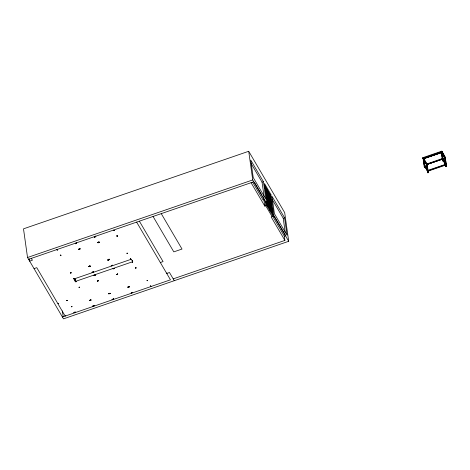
<?xml version="1.0" encoding="UTF-8"?>
<svg xmlns="http://www.w3.org/2000/svg" width="470" height="470" viewBox="0 0 470 470"><rect width="100%" height="100%" fill="white"/><g stroke="black" fill="none" stroke-linecap="round" stroke-linejoin="round"><path stroke-width="0.7" d="M57.14 250.04L57.364 249.635M57.293 249.67L57.111 249.758M58.715 303.45L58.192 303.614L58.538 303.25M58.239 303.514L58.721 303.432M60.924 255.586C60.207 256.232 60.536 254.746 60.93 255.621M65.412 315.364L65.342 315.752M65.63 315.764L65.489 315.346L65.248 315.676M66.681 300.524L67.157 300.359L66.875 300.612M67.204 300.641L67.016 300.324M70.529 272.947L70.764 272.624L70.97 272.976M70.571 272.823L71.011 272.8M70.694 272.671L71.023 272.935M71.904 306.563L71.599 306.698M71.798 306.798L71.587 306.434M73.866 278.481L74.331 278.528L73.996 278.363M75.423 243.407L75.329 243.777M74.09 278.716L74.407 278.416L73.843 278.534M73.89 312.809L74.342 312.544M75.617 243.789L75.406 243.425M74.278 312.579L73.984 312.438M73.949 312.797L74.36 312.562M76.234 243.413L76.434 243.043L76.645 243.425M74.795 312.444L75.071 312.068M75.74 281.824L76.187 281.624L75.799 281.501M74.994 312.092L75.317 312.315M79.136 249.306L78.572 249.388L79.042 249.159M79.624 249.135L79.718 248.765L79.929 249.012M80.012 248.906L79.624 248.818L79.824 249.053M79.683 249.129L80.094 248.888M79.265 287.575L79.224 287.17L79.542 287.481M89.094 266.743C88.06 266.502 89.876 266.39 88.801 266.631M89.676 266.167L90.146 266.126L89.852 266.343M89.717 266.232L90.117 266.378M90.24 266.273L89.676 266.196M89.611 300.289L90.152 300.418M90.152 300.23L89.835 300.524M90.616 299.954L90.951 299.795M92.055 272.218L92.596 272.183M92.496 272.43L92.237 272.077M93.166 272.142L93.195 271.748M94.388 237.103L94.546 236.798M94.452 236.663C94.934 236.886 94.335 237.25 94.775 236.786M93.389 272.13L93.413 271.754M94.764 237.191L94.893 236.845M93.119 306.123L93.401 305.87L92.984 305.899M94.27 275.567C93.242 275.59 94.875 274.815 94.27 275.602M95.498 236.88L95.827 236.586M93.324 306.223L93.448 305.87M94.382 305.659L94 305.559L94.059 305.905M95.392 275.15L94.834 275.079M98.171 242.849L97.766 242.591M98.917 242.167C98.524 243.19 99.716 241.668 98.718 242.508M97.454 281.313L97.466 280.878L97.678 281.26M99.24 242.35L98.806 242.438L98.741 242.021M98.277 280.948L98.5 280.572M98.283 280.596L98.63 280.608M107.842 260.039L108.182 259.793M107.9 259.857L108.206 260.069M108.799 259.681L109.269 259.816L109.275 259.464M108.911 293.956C108.37 293.298 109.88 293.815 108.84 293.803M110.221 293.262L109.692 293.474L110.156 293.55M110.274 293.439L109.716 293.339M111.355 265.879L111.29 265.503M112.665 265.215L112.248 265.526M112.659 265.468L112.395 265.121L112.154 265.45M113.975 230.535L113.511 230.429L113.875 230.494M113.082 268.793L113.352 268.587M112.089 299.355L112.571 299.39L112.136 299.419M112.536 299.566C112.806 298.967 111.813 299.696 112.495 299.255M113.035 268.887C114.051 268.916 112.941 268.74 113.335 268.611M113.546 299.196L113.082 299.226L113.235 298.92M114.228 268.699L114.181 268.294M114.48 268.441L114.081 268.534M114.498 268.605L114.163 268.311M117.024 236.304L116.907 235.964M117.412 236.169L116.913 235.999L117.212 236.181M116.56 274.316L116.531 274.709M117.647 273.945L117.424 274.357M117.571 273.969L117.565 274.274L117.717 273.957M127.012 253.307C127.458 254.211 127.576 252.555 127.041 253.512M128.14 286.953L127.881 287.176L128.222 286.964M128.281 287.346L128.287 286.941M129.309 286.988L128.839 286.794M129.397 286.865L129.315 286.63M130.572 259.299L130.531 258.894M130.39 259.023L130.813 258.958L130.343 259.187M131.682 292.975L131.218 292.816L131.682 293.004M131.283 292.822L131.782 292.916M132.417 262.436L132.281 262.049M132.229 262.201L132.669 262.137L132.17 262.225M132.704 292.387L132.281 292.698M132.24 292.452L132.675 292.428L132.199 292.463M132.699 292.634L132.358 292.311M135.501 267.965L136.03 267.783L135.648 267.988M136.024 268.029L135.971 267.718M147.092 280.543L147.392 280.643M147.498 280.725L147.087 280.431M150.57 286.06L150.418 286.4M150.764 286.442L150.946 286.183L150.429 286.154M424.445 167.009C425.221 166.268 424.392 167.808 424.492 166.791M424.627 166.55L424.704 167.044M427.923 172.86L427.876 172.455M446.018 166.216L446.494 166.163L445.131 157.626L426.396 164.077L427.553 172.302L428.176 172.561L427.694 172.749M428.099 172.466L428.199 172.766M424.974 166.791L423.817 158.56L442.006 152.298L443.163 160.529L442.946 160.111L442.399 160.299C443.069 161.445 442.758 159.994 442.64 160.875M442.552 160.64C443.251 159.818 442.775 161.298 442.716 160.523M442.899 160.493L443.051 160.816M446.318 166.415L445.73 165.986L446.277 165.798L445.742 166.039L444.585 157.814M445.889 166.333L446.336 166.186L446.33 166.545M57.117 249.523L57.14 249.911L57.534 249.776M60.677 255.645L60.448 255.21M75.705 243.589L75.306 243.254M76.592 243.325L76.263 242.925M76.633 243.296L76.258 243.284M70.999 272.718L70.588 272.858L70.97 272.688M78.637 248.947L78.807 249.382M80 248.83L79.694 248.748M73.954 278.399L74.16 278.328M76.269 281.642L75.764 281.689L76.175 281.548M71.605 306.416L71.575 306.81M79.506 287.352L79.201 287.158M79.078 287.229L79.542 287.199L79.095 287.376M74.8 312.274L75.224 312.174L74.759 312.245M89.106 266.396L88.718 266.531L89.071 266.378M95.41 236.334C95.651 237.338 95.868 235.917 95.345 236.774M97.784 242.35L98.16 242.72L97.707 242.69M93.477 271.93L93.066 271.954L93.548 271.977M90.158 300.26L89.7 300.524M90.657 299.878L91.004 300.042M97.795 281.066L97.325 280.925M93.001 306.046L93.489 306.105M94.2 305.494L93.988 305.753L94.411 305.576M113.928 230.47L113.717 230.218M108.047 259.798L107.953 260.168M108.347 259.898L107.988 260.063M109.387 259.622C108.282 259.135 109.622 260.086 108.881 259.317M114.451 268.294L114.057 268.505L114.562 268.452M108.758 293.697L109.193 293.779L108.993 293.527M116.501 274.58L116.842 274.38L116.542 274.333M117.735 273.992L117.377 274.151M113.587 299.149L113.141 298.973L113.552 299.231M113.217 298.938L113.481 299.137L113.182 298.943M127.1 253.26L127.493 253.348L127.07 253.054M132.276 262.084L132.622 262.248L132.428 262.019M127.993 287.34L128.463 287.094M128.351 287.317L128.357 286.994M129.409 286.741L128.945 286.876M131.477 292.622L131.676 292.875M147.486 280.59L147.11 280.578L147.492 280.408M150.729 286.336L150.476 286.113L150.835 286.06M150.623 286.048L150.817 286.283L150.441 286.271M424.968 166.738L424.428 166.979L424.422 166.621M424.798 166.985L424.798 166.633M428.105 172.472L427.741 172.549M443.157 160.476L442.617 160.716L442.611 160.358M75.3 243.613L75.711 243.472L75.241 243.701M75.776 243.636L75.482 243.407M58.198 303.403L58.633 303.42L58.157 303.414M65.735 315.523L65.312 315.587M71.405 306.61L71.986 306.575M98.189 242.684L97.989 242.279M95.034 274.891L94.94 275.261L95.387 275.12M113.91 230.6L114.04 230.247M90.093 300.295L89.694 300.395L89.905 300.136M111.179 265.673L111.637 265.521M111.742 265.75L111.231 265.791M132.634 262.383L132.481 262.013M135.989 267.906L135.577 267.929L135.76 267.688M128.369 287.147L127.94 287.023M128.845 286.829L129.403 286.712M128.921 286.729L129.326 286.7M131.218 292.845L131.8 292.81M150.447 286.154L150.541 286.459M446.441 166.368L445.918 166.498M95.345 236.621L95.61 236.263M95.88 236.71L95.569 236.857M66.705 300.471L67.181 300.477L66.699 300.624M108.364 260.11L108.247 259.769M111.666 265.668L111.255 265.691L111.59 265.491M75.294 312.339L74.789 312.415M113.998 268.435L114.151 268.693M90.945 300.207L90.863 299.807M116.813 274.533L116.466 274.368L116.883 274.374M116.877 274.627L116.613 274.316M130.848 259.205L130.584 258.876M57.551 249.946L57.134 250.011M76.639 243.395L76.228 243.384M117.265 236.157L117.036 235.922M107.947 260.139L108.312 260.151L108.218 259.787M93.048 271.807L93.401 271.754M79.536 287.452L79.125 287.511M98.682 280.854L98.183 280.843M71.552 306.44L71.458 306.757M71.916 306.698L71.505 306.757M116.419 274.404L116.871 274.592M93.078 305.864L93.037 306.217M93.448 306.152L93.242 305.823M442.946 160.758L442.987 160.37M443.046 160.781L442.634 160.846M60.73 255.633L60.548 255.345M98.118 242.749L97.96 242.502M92.496 272.4L92.085 272.383M76.146 281.8L75.735 281.788M112.6 265.474L112.242 265.497M94.059 275.238L94.188 275.203M130.725 259.276L130.748 258.899M109.898 293.233L109.751 293.568M147.492 280.69L147.133 280.713M248.712 151.281L23.5 228.837L27.53 257.507L63.497 318.848L288.709 241.292L284.679 212.622L248.712 151.281L252.743 179.945L288.709 241.292M27.53 257.507L252.743 179.945M56.905 249.517L57.452 249.329M76.052 242.925L76.598 242.732M95.198 236.328L95.745 236.14M28.594 259.322L253.812 181.767M57.14 249.723L57.616 249.823M76.287 243.131L76.704 243.137L76.469 242.855M94.476 236.862L94.775 236.815M114.016 230.324L113.623 230.271L113.969 230.435M251.203 163.66L262.049 182.149L263.412 181.679L265.861 199.092L253.213 177.519L250.768 160.106L263.412 181.679M60.242 255.204L60.783 254.963M79.389 248.612L79.929 248.371M98.535 242.015L99.082 241.827M34.04 268.611L36.772 267.665L65.166 316.087M264.71 187.859L265.75 189.633L266.707 189.304L268.417 201.442L266.331 197.893M270.356 205.09L268.952 195.091L270.885 194.421L264.481 183.5L267.524 205.155L264.792 206.101L251.074 182.707M266.825 201.013L267.518 202.2L268.476 201.865L269.633 210.113M89.529 265.908L90.076 265.72M108.676 259.317L109.222 259.123M270.661 207.235L271.619 206.906L269.909 194.762L267.136 190.033L268.84 202.171L271.619 206.906M268.987 204.703L270.72 207.658L271.678 207.329L272.741 214.884M426.484 164.647L422.671 157.744L441.818 151.152L445.63 158.055L441.818 151.152M422.747 158.278L441.894 151.681M93.078 271.96L93.307 271.731M111.431 265.773L111.496 265.468M112.224 265.368L112.442 265.444M130.783 259.111L130.407 258.741M446.5 166.216L445.343 157.991L441.794 151.933L423.059 158.39L424.216 166.615L424.762 166.427L423.605 158.196L427.154 164.253M423.664 158.537L441.412 152.644L423.77 158.719L423.617 158.22M132.722 261.702L131.283 259.246L73.843 279.027L75.282 281.483L132.722 261.702L132.534 260.362M95.081 275.179L95.146 274.874M423.693 159.653L426.742 164.288L423.617 158.966M445.343 157.991L427.142 164.236L428.311 172.478L428.088 172.061L427.541 172.249L428.099 172.114L426.942 163.889M427.165 164.412L444.943 158.29M424.757 166.374L424.21 166.562L424.428 166.979M424.451 166.821L424.768 166.785M272.03 199.174L283.234 218.28L284.597 217.81L287.047 235.223L274.398 213.65L271.954 196.243L284.597 217.81M160.329 262.53L163.067 261.584L139.373 221.176M424.704 165.105L427.823 170.428L446.012 164.165L442.893 158.842M424.622 166.233L427.4 170.963L446.065 164.535L442.946 159.213L442.464 159.377L442.411 159.007M445.977 166.245L446.341 166.221M428.305 172.425L427.765 172.666L426.607 164.441L424.369 160.64M166.733 273.452L169.47 272.506L174.27 280.702M128.339 287.188L127.963 287.176M272.747 216.441L284.309 236.163L285.678 235.693L274.48 216.588M94.341 305.729L93.959 305.717M62.428 317.027L170.469 279.82L136.635 222.116M173.207 278.88L284.908 240.411L284.309 236.163M94.764 237.162L94.382 237.074M70.835 273.052L70.524 272.917M135.895 268.07L135.495 267.929M117.635 274.351L117.33 274.245M67.075 300.683L66.828 300.594M90.945 300.171L90.563 300.089M112.395 299.649L112.083 299.513M75.059 312.474L75.071 312.103M60.706 255.351L60.383 255.651M147.286 280.361L147.598 280.478M99.223 242.279L98.947 241.95M97.684 280.937L97.284 281.113M94.87 236.915L94.658 236.592M60.448 255.562L60.824 255.574L60.654 255.139M90.117 266.096L89.905 266.349L89.741 265.914M442.023 152.627L445.149 157.949L442.1 153.314M442.153 153.672L444.796 158.179L445.372 162.262M443.451 160.781L445.701 164.682M442.811 159.97L445.754 165.052L428.111 171.127L424.757 165.475M423.646 159.336L426.466 164.383M422.671 157.744L423.353 158.901M427.87 170.44L428.058 170.757M424.915 166.451L427.4 170.963M264.375 184.992L270.062 194.703L273.111 216.359L266.707 205.437L266.196 201.83M264.281 185.162L266.707 189.304M267.683 192.606L268.752 194.427M264.78 187.836L265.82 189.61L267.324 200.32M267.289 192.113L269.022 195.068L270.426 205.067M267.219 192.136L268.952 195.091M266.396 198.317L268.476 201.865M271.678 207.329L268.905 202.594L269.962 210.155M269.686 205.437L270.379 206.618M266.889 200.99L267.589 202.176L268.264 206.982M269.051 204.679L270.791 207.634L271.466 212.446M254.376 182.307L261.966 195.244M262.689 196.478L264.493 199.562L263.124 200.032L252.649 182.16M272.154 216.694L265.75 205.772L265.039 200.714M284.908 240.411L271.196 217.023L273.928 216.077L270.885 194.421M161.251 213.638L182.013 249.047L173.806 251.873L153.05 216.464M31.331 258.382L32.401 260.204L29.663 261.144L29.357 258.982M108.881 259.675L109.087 259.246M445.56 163.625L445.954 166.404M445.537 164.33L445.589 164.7M441.794 151.933L442.952 160.164L442.405 160.352L441.248 152.121L442.035 156.575M442.229 157.938L442.517 159.982M428.135 172.32L428.129 172.678M423.37 159.43L424.134 164.882M283.234 218.28L285.272 232.791M269.21 195.755L270.426 204.421M271.037 208.751L271.337 210.912M270.72 207.658L271.396 212.469M266.86 189.24L269.804 210.178M266.549 192.477L266.678 193.934M266.983 196.072L267.183 197.5M266.008 190.291L267.125 198.234M267.73 202.564L268.341 206.9M265.75 189.633L267.26 200.343M267.518 202.2L268.194 207.006M262.049 182.149L264.087 196.66M263.876 199.603L264.792 206.101M117.136 235.687L117.306 236.128L116.93 235.758M75.265 279.233L75.459 280.596M74.906 278.81L75.282 281.483M62.387 310.964L63.192 316.698M160.429 262.648L160.787 262.659L160.464 262.583M166.615 273.205L166.979 273.217L166.627 273.17M266.39 196.924L266.543 197.329L266.39 196.924M109.804 293.286L110.15 293.45L109.804 293.286M444.726 158.296L427.083 164.371L444.726 158.296"/></g></svg>
